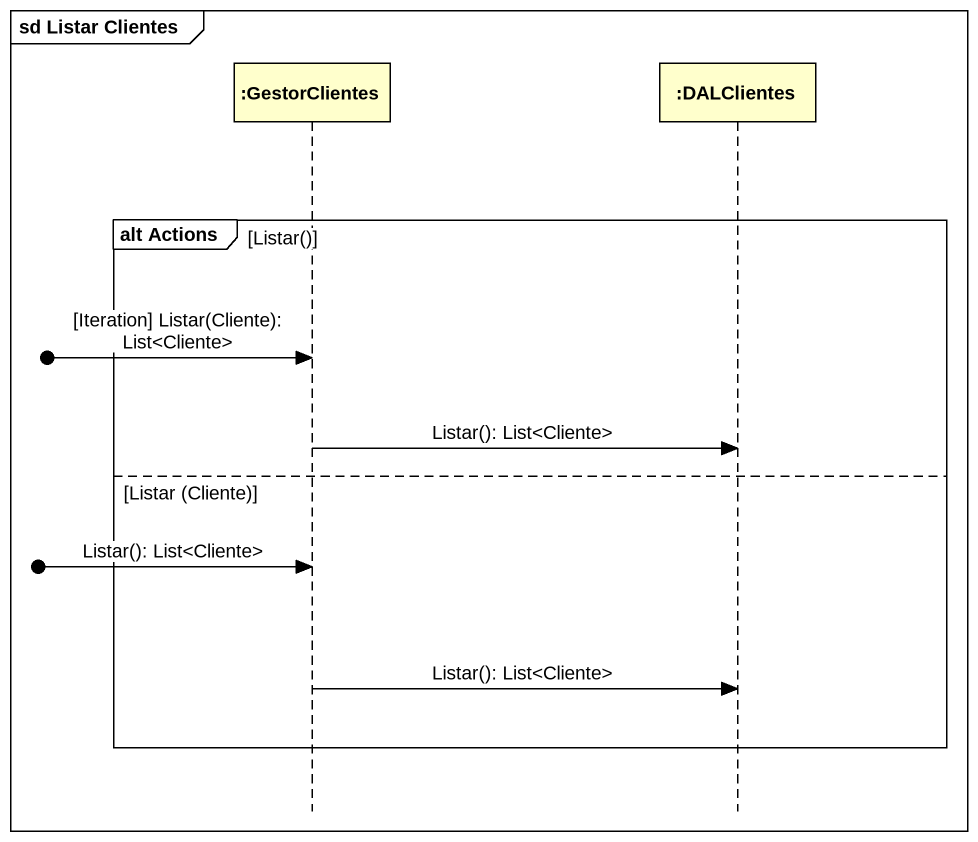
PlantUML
@startuml
mainframe sd Listar Clientes
hide footbox
participant ":GestorClientes" as GestorClientes
participant ":DALClientes" as DALClientes

group alt Actions [Listar()]
  [o-> GestorClientes : [Iteration] Listar(Cliente): List<Cliente>
  GestorClientes -> DALClientes : Listar(): List<Cliente>
else Listar (Cliente)
  [o-> GestorClientes : Listar(): List<Cliente>
  GestorClientes -> DALClientes : Listar(): List<Cliente>
end
@enduml
